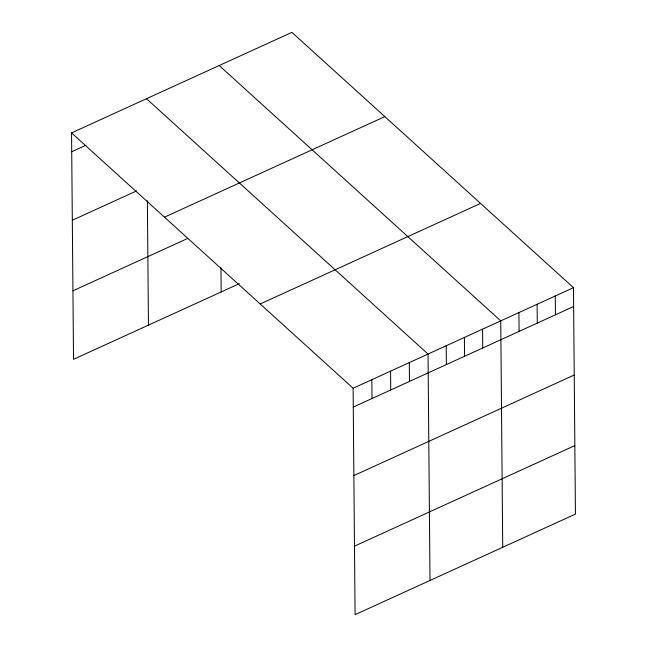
<?xml version="1.0" encoding="UTF-8"?>
<svg xmlns="http://www.w3.org/2000/svg" width="647" height="647" viewBox="0 0 647 647"><rect width="100%" height="100%" fill="white"/><g stroke="black" fill="none" stroke-linecap="round" stroke-linejoin="round"><path stroke-width="0.97" d="M71.558 132.902L291.918 32.35L573.468 287.68L575.442 514.098L355.082 614.65L353.108 388.24L71.558 132.902L73.532 359.32L239.358 283.653M71.72 151.73L85.994 145.219M72.318 220.239L136.541 190.93M164.467 217.166L384.828 116.614M72.933 290.818L187.856 238.379M260.191 303.977L480.551 203.425M353.108 388.24L573.468 287.68M353.27 407.068L573.63 306.508M353.869 475.569L574.229 375.017M354.483 546.149L574.843 445.589M219.204 65.533L500.746 320.863L502.719 547.281M146.481 98.716L428.031 354.046L430.004 580.464M555.288 295.978L555.449 314.806M537.107 304.276L537.269 323.104M518.926 312.574L519.088 331.401M482.565 329.161L482.735 347.989M464.384 337.459L464.554 356.287M446.204 345.757L446.373 364.584M409.3 362.595L409.462 381.423M390.57 371.143L390.731 389.971M371.839 379.692L372.001 398.52M220.967 267.769L221.177 291.943M147.37 200.748L148.454 325.126"/></g></svg>
